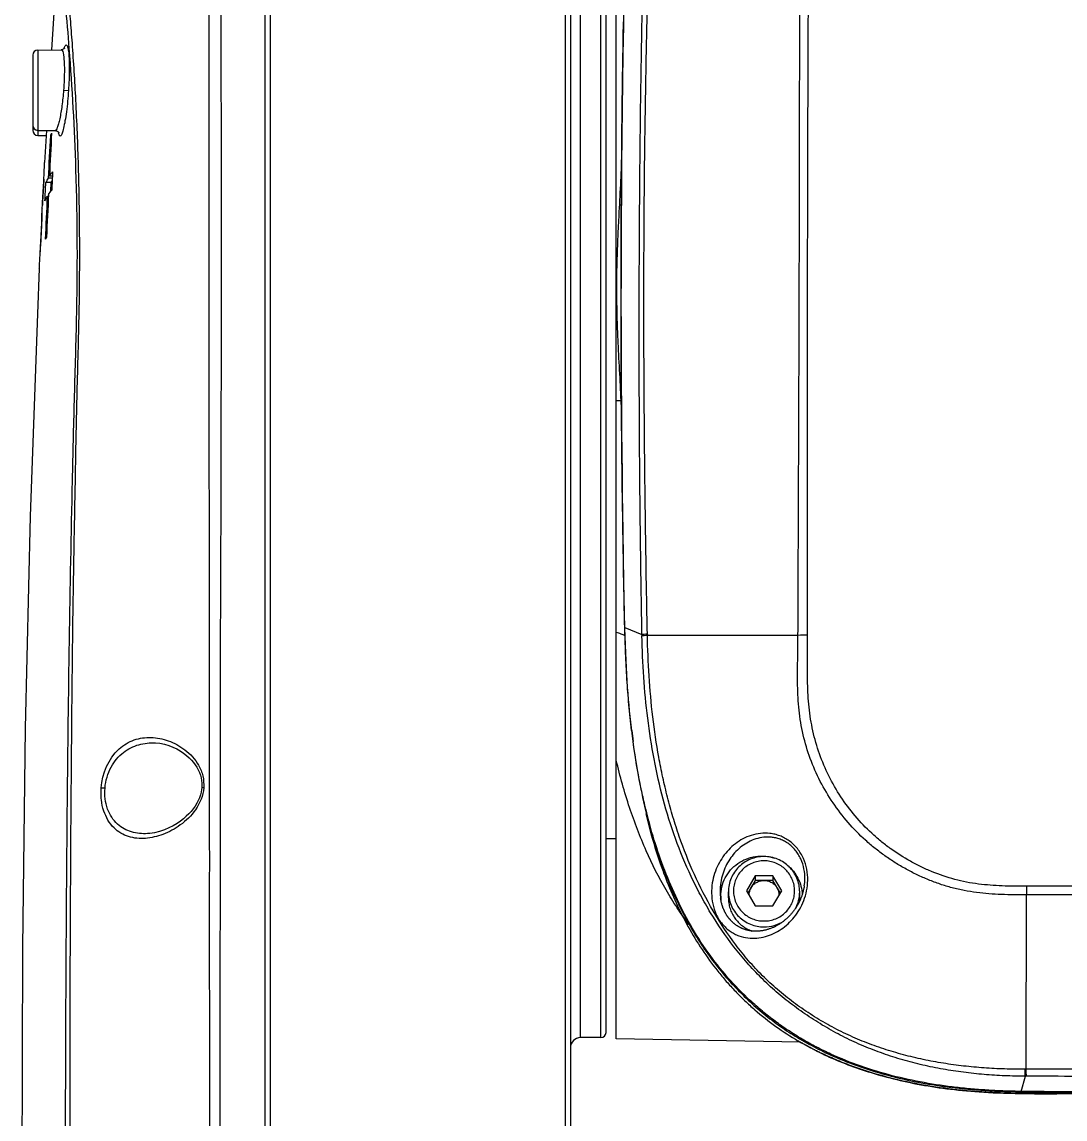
# Model space of a CAD drawing. Header units: millimetres. Extents: x 5828 to 6704, y 123 to 421.
# Drawn here: x 6334.94 to 6340.05, y 269.84 to 275.23 of the extents above; entities that cross this region are included whole.
import ezdxf

# ---------------------------------------------------------------- set-up
doc = ezdxf.new("R2010")
doc.units = ezdxf.units.MM
doc.layers.add('外形图', color=7, linetype='Continuous')

msp = doc.modelspace()

# ---------------------------------------------------------------- linework, layer by layer
at = {"layer": '外形图', "linetype": 'ByBlock'}
for p, q in [((6337.5996, 276.5913), (6337.5996, 269.7204)), ((6337.626, 276.5663), (6337.626, 269.6549)), ((6336.1272, 276.481), (6336.1272, 264.5631)), ((6336.1535, 276.4926), (6336.1535, 261.0654)), ((6337.676, 270.2443), (6337.676, 276.4943)), ((6337.776, 270.2443), (6337.776, 276.4943)), ((6337.801, 270.2693), (6337.801, 276.4693)), ((6337.851, 270.2382), (6337.851, 276.5004)), ((6335.1124, 275.5864), (6335.0804, 275.0924)), ((6337.8888, 275.3693), (6337.8858, 275.208)), ((6334.9885, 275.0663), (6334.9885, 274.6974)), ((6335.0131, 275.0913), (6335.1283, 275.0933)), ((6335.0131, 275.0913), (6335.0131, 274.6724)), ((6335.1393, 274.8943), (6335.1636, 274.8926)), ((6335.0131, 274.6974), (6335.0981, 274.6959)), ((6335.0551, 274.6966), (6335.0464, 274.5395)), ((6335.0131, 274.6724), (6335.0537, 274.6717)), ((6335.0803, 274.6727), (6335.0746, 274.6728)), ((6335.0464, 274.5395), (6335.0464, 274.5396)), ((6335.0846, 274.4725), (6335.0699, 274.4727)), ((6335.0418, 274.4541), (6335.0363, 274.3468)), ((6335.0426, 274.4581), (6335.042, 274.4581)), ((6335.0425, 274.4556), (6335.0426, 274.4581)), ((6335.0425, 274.4541), (6335.0425, 274.4556)), ((6335.0776, 274.441), (6335.0525, 274.4414)), ((6335.0841, 274.4624), (6335.0637, 274.4627)), ((6335.0776, 274.441), (6335.0754, 274.3966)), ((6335.065, 274.3728), (6335.0592, 274.3727)), ((6335.0324, 274.2675), (6335.0349, 274.3178)), ((6335.035, 274.3178), (6335.0357, 274.3306)), ((6335.0357, 274.3306), (6335.0367, 274.3467)), ((6335.0367, 274.3467), (6335.0368, 274.3498)), ((6335.0323, 274.2665), (6335.0257, 274.1311)), ((6335.0323, 274.2675), (6335.0322, 274.2637)), ((6335.0334, 274.2675), (6335.0323, 274.2675)), ((6335.0323, 274.2665), (6335.0323, 274.2675)), ((6335.0323, 274.2665), (6335.0324, 274.2675)), ((6335.0245, 274.1044), (6335.0243, 274.1019)), ((6335.0243, 274.1019), (6335.0243, 274.1021)), ((6335.0243, 274.1019), (6335.0253, 274.1018)), ((6335.0253, 274.102), (6335.0254, 274.1039)), ((6335.0253, 274.1018), (6335.0253, 274.102)), ((6335.0205, 274.0191), (6335.0205, 274.0194)), ((6337.875, 273.3706), (6337.851, 273.3704)), ((6337.8832, 272.7293), (6337.8871, 272.4801)), ((6337.8927, 272.2572), (6337.977, 272.2235)), ((6338.0036, 272.2203), (6338.7426, 272.2189)), ((6337.851, 271.2193), (6337.801, 271.2193)), ((6338.5327, 271.0384), (6338.4894, 270.9645)), ((6338.5327, 271.0384), (6338.5327, 271.0158)), ((6338.6193, 271.0384), (6338.5327, 271.0384)), ((6338.6193, 271.0384), (6338.6193, 271.0158)), ((6338.6626, 270.9645), (6338.6193, 271.0384)), ((6338.4894, 270.9645), (6338.5327, 270.8906)), ((6338.5327, 271.0158), (6338.496, 270.9532)), ((6338.6193, 271.0158), (6338.5327, 271.0158)), ((6338.656, 270.9532), (6338.6193, 271.0158)), ((6338.6193, 270.8906), (6338.6626, 270.9645)), ((6338.401, 270.9298), (6338.401, 270.9602)), ((6338.751, 270.9298), (6338.751, 270.9602)), ((6339.8618, 270.0888), (6339.8633, 270.9452)), ((6338.5327, 270.8906), (6338.6193, 270.8906)), ((6337.776, 270.2443), (6337.676, 270.2443)), ((6338.753, 270.2225), (6337.851, 270.2382)), ((6339.8382, 269.9802), (6339.8585, 270.0548)), ((6339.8618, 270.0888), (6339.8563, 270.0888)), ((6339.8639, 270.0547), (6339.8585, 270.0548))]:
    msp.add_line(p, q, dxfattribs=at)
for points in [[(6337.8858, 275.208), (6337.8836, 275.0729), (6337.8816, 274.9376), (6337.8799, 274.8022), (6337.8784, 274.6666), (6337.8771, 274.5309), (6337.876, 274.3951), (6337.8752, 274.2591), (6337.8746, 274.1231), (6337.8743, 273.9874), (6337.8742, 273.852), (6337.8743, 273.7171), (6337.8747, 273.584), (6337.8753, 273.4561), (6337.876, 273.3357), (6337.877, 273.2222), (6337.878, 273.1144), (6337.8792, 273.0115), (6337.8805, 272.9133), (6337.8832, 272.7293)], [(6335.1442, 275.1009), (6335.1442, 275.101), (6335.144, 275.1006), (6335.1432, 275.0997), (6335.1419, 275.0984), (6335.14, 275.0969), (6335.1374, 275.0954), (6335.1341, 275.0942), (6335.1303, 275.0934), (6335.1283, 275.0933)], [(6335.0982, 274.6959), (6335.1014, 274.6956), (6335.1053, 274.6946), (6335.1086, 274.6931), (6335.1113, 274.6913), (6335.1133, 274.6895), (6335.1148, 274.6878), (6335.1156, 274.6865), (6335.1161, 274.6858), (6335.1162, 274.6856)], [(6335.0205, 274.0194), (6335.0107, 273.7976), (6334.9753, 272.8044), (6334.9511, 271.7631), (6334.938, 270.6863), (6334.9352, 269.5867), (6334.9419, 268.4765), (6334.9577, 267.3695), (6334.9832, 266.2809), (6335.0188, 265.2267), (6335.0645, 264.2225), (6335.1197, 263.2818), (6335.1826, 262.4289)], [(6337.8871, 272.4801), (6337.8885, 272.403), (6337.8901, 272.3284), (6337.8919, 272.256)], [(6337.8919, 272.256), (6337.8931, 272.2132), (6337.8944, 272.1724), (6337.8959, 272.1336), (6337.8974, 272.0967), (6337.8991, 272.0613), (6337.9009, 272.0275), (6337.9029, 271.9949), (6337.905, 271.9636), (6337.9072, 271.9334), (6337.9095, 271.9041), (6337.912, 271.8757), (6337.9146, 271.8479), (6337.9174, 271.8203), (6337.9204, 271.7929), (6337.9235, 271.7657), (6337.9268, 271.7386), (6337.9303, 271.7116), (6337.9339, 271.685), (6337.9376, 271.6587), (6337.9415, 271.6328), (6337.9454, 271.6076), (6337.9495, 271.5828), (6337.9537, 271.5586), (6337.9579, 271.5348), (6337.9622, 271.5114), (6337.9667, 271.4885), (6337.9712, 271.466), (6337.9758, 271.444), (6337.9804, 271.4223), (6337.9852, 271.401), (6337.9901, 271.3801), (6337.995, 271.3595)], [(6335.5907, 271.691), (6335.6112, 271.689), (6335.6343, 271.6845), (6335.6559, 271.6783), (6335.6759, 271.6707), (6335.6945, 271.6619), (6335.7118, 271.6521), (6335.7281, 271.6413), (6335.7429, 271.6298), (6335.7558, 271.6182), (6335.7669, 271.6068), (6335.7766, 271.5954), (6335.7853, 271.5838), (6335.7931, 271.5716), (6335.8, 271.559), (6335.8058, 271.5459), (6335.8105, 271.5327), (6335.814, 271.5196), (6335.8163, 271.5067), (6335.8176, 271.4939), (6335.8179, 271.4812), (6335.8174, 271.4713)], [(6335.8174, 271.4713), (6335.8163, 271.4617), (6335.814, 271.4488), (6335.8106, 271.4355), (6335.8059, 271.4219), (6335.8, 271.4082), (6335.7929, 271.3945), (6335.7846, 271.381), (6335.7753, 271.3678), (6335.7651, 271.355), (6335.7538, 271.3426), (6335.7415, 271.3306), (6335.7281, 271.3188), (6335.7131, 271.3071), (6335.696, 271.2953), (6335.6771, 271.284), (6335.6566, 271.2734), (6335.6342, 271.2639), (6335.6104, 271.2559), (6335.5863, 271.25), (6335.5624, 271.2465), (6335.5515, 271.2456)], [(6337.995, 271.3595), (6338, 271.3392), (6338.0051, 271.3192), (6338.0103, 271.2995), (6338.0155, 271.2801), (6338.0209, 271.2609), (6338.0263, 271.2421)], [(6338.0263, 271.2421), (6338.0318, 271.2234), (6338.0374, 271.205), (6338.0431, 271.1868), (6338.0489, 271.1689), (6338.0547, 271.1512), (6338.0606, 271.1338), (6338.0665, 271.1166), (6338.0726, 271.0997), (6338.0786, 271.083), (6338.0848, 271.0666), (6338.091, 271.0504), (6338.0972, 271.0344)], [(6338.0972, 271.0344), (6338.1035, 271.0187), (6338.1099, 271.0032), (6338.1163, 270.9879), (6338.1228, 270.9728), (6338.1293, 270.9579), (6338.1358, 270.9433), (6338.1425, 270.9289), (6338.1491, 270.9146), (6338.1558, 270.9006), (6338.1626, 270.8868), (6338.1694, 270.8731), (6338.1762, 270.8596), (6338.1831, 270.8463), (6338.1901, 270.8332), (6338.1971, 270.8203), (6338.2042, 270.8075), (6338.2113, 270.7948), (6338.2184, 270.7824), (6338.2256, 270.7701), (6338.2328, 270.7579), (6338.2401, 270.7459), (6338.2475, 270.7341), (6338.2548, 270.7224), (6338.2623, 270.7109), (6338.2697, 270.6995), (6338.2772, 270.6883), (6338.2847, 270.6772), (6338.2923, 270.6663), (6338.3, 270.6554), (6338.3077, 270.6447), (6338.3154, 270.6341), (6338.3233, 270.6235), (6338.3313, 270.613), (6338.3393, 270.6026), (6338.3474, 270.5923), (6338.3557, 270.582), (6338.3639, 270.5718), (6338.3723, 270.5617), (6338.3808, 270.5517), (6338.3893, 270.5418), (6338.3979, 270.5319), (6338.4067, 270.5221), (6338.4154, 270.5124), (6338.4243, 270.5027), (6338.4333, 270.4932), (6338.4423, 270.4837), (6338.4514, 270.4743), (6338.4605, 270.4651), (6338.4698, 270.4559), (6338.4791, 270.4468), (6338.4884, 270.4378), (6338.4978, 270.4289), (6338.5073, 270.42), (6338.5168, 270.4113), (6338.5264, 270.4027), (6338.5361, 270.3942), (6338.5458, 270.3857), (6338.5556, 270.3774), (6338.5655, 270.3691), (6338.5754, 270.361), (6338.5853, 270.353), (6338.5953, 270.345), (6338.6053, 270.3372), (6338.6154, 270.3295), (6338.6255, 270.3219), (6338.6356, 270.3144), (6338.6458, 270.307), (6338.656, 270.2998), (6338.6663, 270.2926), (6338.6766, 270.2855), (6338.687, 270.2785), (6338.6974, 270.2716), (6338.708, 270.2648), (6338.7186, 270.258), (6338.7293, 270.2513), (6338.74, 270.2448), (6338.7508, 270.2383), (6338.7618, 270.2318), (6338.7728, 270.2254), (6338.784, 270.2191), (6338.7954, 270.2128), (6338.8068, 270.2066), (6338.8184, 270.2005), (6338.8301, 270.1944), (6338.842, 270.1883), (6338.854, 270.1823), (6338.8661, 270.1764), (6338.8783, 270.1705), (6338.8907, 270.1647), (6338.9033, 270.159), (6338.9159, 270.1533), (6338.9287, 270.1477), (6338.9416, 270.1422), (6338.9547, 270.1367), (6338.9679, 270.1313), (6338.9812, 270.126), (6338.9947, 270.1208), (6339.0083, 270.1156), (6339.0221, 270.1105), (6339.036, 270.1055), (6339.0501, 270.1005), (6339.0643, 270.0957), (6339.0786, 270.0909), (6339.0932, 270.0862), (6339.1078, 270.0815), (6339.1226, 270.077), (6339.1376, 270.0725), (6339.1527, 270.0682), (6339.168, 270.0639), (6339.1835, 270.0597), (6339.1991, 270.0556), (6339.2148, 270.0516), (6339.2307, 270.0476), (6339.2468, 270.0438), (6339.2631, 270.0401), (6339.2796, 270.0364), (6339.2962, 270.0329), (6339.3131, 270.0294), (6339.3301, 270.0261), (6339.3474, 270.0228), (6339.3649, 270.0196), (6339.3826, 270.0165), (6339.4006, 270.0136), (6339.4188, 270.0107), (6339.4373, 270.0079), (6339.4561, 270.0053), (6339.4751, 270.0027), (6339.4945, 270.0003), (6339.5141, 269.9979), (6339.5341, 269.9957), (6339.5545, 269.9936), (6339.5752, 269.9916), (6339.5962, 269.9897), (6339.6175, 269.9879), (6339.6392, 269.9863), (6339.6613, 269.9848), (6339.6839, 269.9834), (6339.707, 269.9822), (6339.7308, 269.9811), (6339.7555, 269.9801), (6339.7815, 269.9793), (6339.809, 269.9786), (6339.8382, 269.978)], [(6338.7735, 270.9891), (6338.7734, 270.9884), (6338.7729, 270.9852), (6338.7723, 270.982), (6338.7717, 270.9788), (6338.771, 270.9755), (6338.7703, 270.9723), (6338.7696, 270.969), (6338.7688, 270.9657), (6338.768, 270.9624), (6338.7671, 270.9591), (6338.7662, 270.9559), (6338.7652, 270.9526), (6338.7642, 270.9492), (6338.7631, 270.9459), (6338.762, 270.9426), (6338.7608, 270.9393), (6338.7596, 270.936), (6338.7584, 270.9327), (6338.7571, 270.9294), (6338.7557, 270.926), (6338.7543, 270.9227), (6338.7528, 270.9194), (6338.7513, 270.9161), (6338.7497, 270.9128), (6338.7481, 270.9095), (6338.7465, 270.9062), (6338.7447, 270.9029), (6338.743, 270.8997), (6338.7412, 270.8964), (6338.7393, 270.8932), (6338.7374, 270.8899), (6338.7354, 270.8867), (6338.7334, 270.8835), (6338.7313, 270.8804), (6338.7292, 270.8772), (6338.727, 270.8741), (6338.7248, 270.8709), (6338.7225, 270.8678), (6338.7202, 270.8648), (6338.7179, 270.8617), (6338.7155, 270.8587), (6338.713, 270.8557), (6338.7105, 270.8527), (6338.7079, 270.8498), (6338.7054, 270.8469), (6338.7027, 270.8441), (6338.7, 270.8412), (6338.6973, 270.8384), (6338.6945, 270.8357), (6338.6917, 270.833), (6338.6889, 270.8303), (6338.686, 270.8277), (6338.6831, 270.8251), (6338.6801, 270.8225), (6338.6771, 270.8201), (6338.6741, 270.8176), (6338.671, 270.8152), (6338.6679, 270.8129), (6338.6648, 270.8106), (6338.6617, 270.8083), (6338.6585, 270.8061), (6338.6553, 270.804), (6338.6521, 270.8019), (6338.6488, 270.7998), (6338.6455, 270.7979), (6338.6422, 270.796), (6338.6389, 270.7941), (6338.6356, 270.7923), (6338.6322, 270.7905), (6338.6288, 270.7889), (6338.6255, 270.7872), (6338.6221, 270.7857), (6338.6187, 270.7842), (6338.6153, 270.7827), (6338.6119, 270.7814), (6338.6085, 270.7801), (6338.6051, 270.7788), (6338.6017, 270.7776), (6338.5983, 270.7765), (6338.5949, 270.7754), (6338.5914, 270.7744), (6338.588, 270.7735), (6338.5846, 270.7726), (6338.5813, 270.7718), (6338.5779, 270.771), (6338.5746, 270.7703), (6338.5712, 270.7697), (6338.5679, 270.7691), (6338.5646, 270.7686), (6338.5613, 270.7682), (6338.5581, 270.7678), (6338.5548, 270.7675), (6338.5516, 270.7672), (6338.5484, 270.767), (6338.5452, 270.7668), (6338.5421, 270.7667), (6338.539, 270.7666), (6338.5358, 270.7666), (6338.5328, 270.7666), (6338.5297, 270.7667), (6338.5267, 270.7669), (6338.5238, 270.767), (6338.5209, 270.7673), (6338.518, 270.7676), (6338.5151, 270.7679), (6338.5123, 270.7682), (6338.5095, 270.7686), (6338.5068, 270.7691), (6338.504, 270.7696), (6338.5014, 270.7701), (6338.4987, 270.7707), (6338.4961, 270.7713), (6338.4935, 270.7719), (6338.4909, 270.7726), (6338.4884, 270.7733), (6338.4859, 270.774), (6338.4835, 270.7748), (6338.4811, 270.7756), (6338.4787, 270.7764), (6338.4763, 270.7772), (6338.474, 270.7781), (6338.4718, 270.779), (6338.4696, 270.7799), (6338.4674, 270.7808), (6338.4652, 270.7818), (6338.4631, 270.7828), (6338.461, 270.7838), (6338.4589, 270.7848), (6338.4569, 270.7859), (6338.4549, 270.787), (6338.453, 270.788), (6338.451, 270.7892), (6338.4491, 270.7903), (6338.4472, 270.7914), (6338.4453, 270.7926), (6338.4435, 270.7938), (6338.4417, 270.795), (6338.4399, 270.7962), (6338.4381, 270.7975), (6338.4364, 270.7987), (6338.4347, 270.8), (6338.433, 270.8013), (6338.4314, 270.8025), (6338.4298, 270.8038), (6338.4282, 270.8052), (6338.4266, 270.8065), (6338.425, 270.8078), (6338.4235, 270.8092), (6338.422, 270.8105), (6338.4206, 270.8119), (6338.4191, 270.8133), (6338.4177, 270.8147), (6338.4163, 270.8161), (6338.4149, 270.8176), (6338.4135, 270.819), (6338.4121, 270.8205), (6338.4107, 270.822), (6338.4094, 270.8235), (6338.4081, 270.825), (6338.4068, 270.8266), (6338.4055, 270.8281), (6338.4042, 270.8297), (6338.403, 270.8313), (6338.4017, 270.8328), (6338.4005, 270.8344), (6338.3993, 270.836), (6338.3982, 270.8377), (6338.397, 270.8393), (6338.3959, 270.8409), (6338.3948, 270.8426), (6338.3937, 270.8442), (6338.3926, 270.8459), (6338.3915, 270.8477), (6338.3905, 270.8494), (6338.3894, 270.8512), (6338.3884, 270.853), (6338.3874, 270.8548), (6338.3864, 270.8566), (6338.3854, 270.8584), (6338.3844, 270.8603), (6338.3834, 270.8622), (6338.3825, 270.8641), (6338.3815, 270.866), (6338.3806, 270.868), (6338.3797, 270.8699), (6338.3788, 270.8719), (6338.378, 270.8739), (6338.3771, 270.8759), (6338.3763, 270.8779), (6338.3755, 270.8799), (6338.3747, 270.882), (6338.3739, 270.8841), (6338.3732, 270.8863), (6338.3724, 270.8884), (6338.3717, 270.8906), (6338.371, 270.8928), (6338.3703, 270.8951), (6338.3696, 270.8973), (6338.3689, 270.8996)], [(6338.3689, 270.8996), (6338.3683, 270.902), (6338.3677, 270.9043), (6338.3671, 270.9067), (6338.3665, 270.9091), (6338.366, 270.9115), (6338.3654, 270.914), (6338.3649, 270.9165), (6338.3644, 270.919), (6338.364, 270.9215), (6338.3635, 270.9241), (6338.3631, 270.9269)], [(6338.7443, 270.2275), (6338.7553, 270.2212), (6338.7663, 270.2148), (6338.7775, 270.2086), (6338.7888, 270.2024), (6338.8002, 270.1962), (6338.8117, 270.1902), (6338.8234, 270.1841), (6338.8353, 270.1782), (6338.8472, 270.1722), (6338.8593, 270.1664), (6338.8715, 270.1606), (6338.8839, 270.1549), (6338.8964, 270.1492), (6338.909, 270.1436), (6338.9218, 270.138), (6338.9348, 270.1326), (6338.9478, 270.1272), (6338.961, 270.1218), (6338.9744, 270.1166), (6338.9879, 270.1114), (6339.0015, 270.1062), (6339.0153, 270.1012), (6339.0293, 270.0962), (6339.0434, 270.0913), (6339.0577, 270.0865), (6339.0721, 270.0817), (6339.0868, 270.077), (6339.1016, 270.0724), (6339.1166, 270.0678), (6339.1317, 270.0634), (6339.1471, 270.059), (6339.1626, 270.0547), (6339.1784, 270.0505), (6339.1943, 270.0463), (6339.2105, 270.0422), (6339.2268, 270.0383), (6339.2432, 270.0344), (6339.2599, 270.0306), (6339.2767, 270.0269), (6339.2936, 270.0234), (6339.3108, 270.0199), (6339.328, 270.0165), (6339.3454, 270.0133), (6339.363, 270.0101), (6339.3807, 270.0071), (6339.3986, 270.0042), (6339.4167, 270.0014), (6339.435, 269.9987), (6339.4534, 269.9961), (6339.4722, 269.9936), (6339.4911, 269.9912), (6339.5104, 269.989), (6339.5299, 269.9869), (6339.5497, 269.9848), (6339.5698, 269.9829), (6339.5902, 269.9812), (6339.611, 269.9795), (6339.6323, 269.9779), (6339.6543, 269.9765), (6339.6771, 269.9752), (6339.7007, 269.974), (6339.7255, 269.9729), (6339.7516, 269.9719), (6339.7792, 269.9711), (6339.8081, 269.9704), (6339.8383, 269.9698), (6339.8697, 269.9694), (6339.9027, 269.9692), (6339.9374, 269.969), (6340.0131, 269.969)], [(6339.8382, 269.978), (6339.881, 269.9775), (6339.9251, 269.9771), (6340.2298, 269.9764)]]:
    msp.add_lwpolyline(points, dxfattribs=at)
for centre, radius, start, end in [((6335.0135, 275.0663), 0.025, 91, 180), ((6335.2615, 275.0615), 0.125, 161.3519, 162.6277), ((6335.0135, 274.7224), 0.025, 180, 269), ((6335.0135, 274.6974), 0.025, 180, 269), ((6395.7895, 271.4359), 60.7955, 176.938482, 177.136748), ((6335.2795, 274.5516), 0.2381, 146.57, 149.4092), ((6335.2382, 274.7085), 0.1254, 189.4283, 190.6972), ((6395.8159, 271.4156), 60.8286, 176.930517, 177.128671), ((6318.448, 275.296), 16.6158, 356.73572, 357.09595), ((6335.2607, 274.3588), 0.2007, 151.9339, 155.816), ((6399.2047, 271.2478), 64.2216, 177.210984, 177.39863), ((6399.1748, 271.2691), 64.1848, 177.219543, 177.407295), ((6335.2556, 274.039), 0.2405, 146.2628, 149.0827), ((6331.4079, 273.0919), 6.4731, 2.25734, 2.46466), ((6341.0423, 272.2765), 3.0657, 180.9923, 181.1142), ((6340.8349, 272.2833), 2.832, 181.1475, 181.2756), ((6338.8057, 269.8588), 2.3609, 90.3832, 91.5331), ((6341.801, 272.2302), 3.9037, 187.0309, 187.8462), ((6335.6092, 274.933), 3.4739, 265.2942, 265.6006), ((6340.7215, 271.9947), 2.8023, 193.4585, 195.6478), ((6338.5212, 271.0276), 0.2552, 351.3178, 359.026), ((6338.574, 270.9419), 0.073, 149.5856, 177.8523), ((6338.578, 270.9419), 0.073, 2.1477, 30.4144), ((6343.4625, 270.9869), 3.5995, 179.9975, 180.6645), ((6338.6096, 270.9642), 0.2493, 180.8619, 188.5932), ((6338.5577, 270.9386), 0.1941, 179.8906, 186.1738), ((6338.5807, 270.9602), 0.1703, 331.4389, 359.9806), ((6338.5812, 270.9298), 0.1698, 354.6384, 359.9984), ((6338.5761, 270.9647), 0.1769, 269.9693, 303.1308), ((6337.776, 270.2693), 0.025, 270, 0), ((6337.676, 270.1943), 0.05, 90, 180)]:
    msp.add_arc(centre, radius, start, end, dxfattribs=at)
for points, knots in [([(6335.9067, 276.4704), (6335.9073, 276.4705), (6335.9059, 276.4665), (6335.9073, 276.4626), (6335.9065, 276.4528), (6335.9069, 276.4405), (6335.9068, 276.4242), (6335.9069, 276.3957), (6335.907, 276.3511), (6335.9073, 276.2875), (6335.9078, 276.2102), (6335.9084, 276.1199), (6335.909, 276.0167), (6335.9096, 275.9013), (6335.9102, 275.7244), (6335.9104, 275.4769), (6335.911, 275.1516), (6335.9119, 274.7932), (6335.9127, 274.4083), (6335.9116, 274.0043), (6335.9125, 273.589), (6335.911, 273.1688), (6335.9106, 272.7476), (6335.9074, 272.1855), (6335.9088, 271.4822), (6335.9063, 270.6379), (6335.9062, 269.793), (6335.9053, 268.9479), (6335.9045, 267.8208), (6335.904, 266.6937), (6335.9055, 265.5666), (6335.9055, 265.0031), (6335.9067, 264.7213)], [0, 0, 0, 0, 0.000154, 0.000614, 0.001381, 0.002453, 0.003829, 0.005507, 0.00976, 0.01519, 0.021773, 0.029477, 0.038267, 0.048105, 0.058946, 0.08344, 0.111303, 0.142007, 0.174962, 0.209576, 0.245174, 0.281005, 0.316851, 0.352732, 0.424542, 0.496415, 0.568325, 0.640258, 0.712206, 0.856114, 0.928062, 1, 1, 1, 1]), ([(6335.8546, 276.453), (6335.8541, 276.4526), (6335.8552, 276.4495), (6335.854, 276.4446), (6335.8546, 276.4351), (6335.8542, 276.4224), (6335.8541, 276.4059), (6335.8538, 276.3769), (6335.8536, 276.3317), (6335.8534, 276.267), (6335.8533, 276.1886), (6335.8534, 276.097), (6335.8534, 275.9496), (6335.8531, 275.7358), (6335.8524, 275.4468), (6335.8517, 275.1186), (6335.852, 274.7576), (6335.8528, 274.3706), (6335.851, 273.9653), (6335.8537, 273.6198), (6335.8517, 273.3407), (6335.8523, 273.0611), (6335.854, 272.7115), (6335.8522, 272.1518), (6335.8551, 271.4515), (6335.8541, 270.6108), (6335.8559, 269.4891), (6335.8554, 268.3671), (6335.8564, 267.245), (6335.8555, 266.4035), (6335.8561, 265.562), (6335.8543, 265.001), (6335.8544, 264.7206)], [0, 0, 0, 0, 0.000158, 0.000628, 0.00141, 0.002503, 0.003904, 0.005613, 0.00994, 0.015463, 0.022151, 0.029974, 0.038893, 0.05985, 0.084639, 0.112795, 0.143769, 0.176946, 0.211762, 0.247406, 0.265272, 0.283147, 0.318885, 0.354664, 0.426272, 0.49794, 0.569642, 0.713096, 0.78483, 0.856561, 0.928284, 1, 1, 1, 1]), ([(6338.7426, 272.2189), (6338.7428, 272.297), (6338.7434, 272.4533), (6338.7448, 272.7657), (6338.7464, 273.1562), (6338.748, 273.6247), (6338.7498, 274.249), (6338.7511, 274.8732), (6338.7508, 275.497), (6338.7501, 275.8089), (6338.7497, 275.9647)], [0, 0, 0, 0, 0.062571, 0.125135, 0.250238, 0.375306, 0.500337, 0.750271, 0.875165, 1, 1, 1, 1]), ([(6338.79, 272.2197), (6338.7898, 272.2978), (6338.7895, 272.454), (6338.7894, 272.7664), (6338.7894, 273.1569), (6338.7894, 273.6253), (6338.7899, 274.0936), (6338.7909, 274.5618), (6338.7924, 275.0298), (6338.7943, 275.4977), (6338.7961, 275.8096), (6338.7973, 275.9655)], [0, 0, 0, 0, 0.062562, 0.125117, 0.250205, 0.375261, 0.500283, 0.62527, 0.750219, 0.87513, 1, 1, 1, 1]), ([(6335.2404, 264.2642), (6335.2252, 264.7942), (6335.2006, 265.8543), (6335.1826, 267.4443), (6335.1737, 268.7687), (6335.1715, 269.8272), (6335.1717, 270.62), (6335.1765, 271.4118), (6335.1821, 272.071), (6335.1899, 272.5978), (6335.1978, 272.9923), (6335.2047, 273.3864), (6335.217, 273.7764), (6335.2199, 274.155), (6335.2142, 274.5104), (6335.2016, 274.8312), (6335.1867, 275.0723), (6335.1737, 275.2406), (6335.1647, 275.3461), (6335.1562, 275.4367), (6335.1486, 275.5116), (6335.1423, 275.5697), (6335.1374, 275.6084), (6335.1347, 275.6295), (6335.1325, 275.6408), (6335.1323, 275.6443), (6335.1307, 275.6486), (6335.1304, 275.6482)], [0, 0, 0, 0, 0.139669, 0.279326, 0.418851, 0.488538, 0.558155, 0.627694, 0.697124, 0.731807, 0.766465, 0.801075, 0.835639, 0.869251, 0.900785, 0.929269, 0.953824, 0.964397, 0.973724, 0.981736, 0.988359, 0.993528, 0.997205, 0.998476, 0.999365, 0.99987, 1, 1, 1, 1]), ([(6335.1124, 275.5864), (6335.1129, 275.5937), (6335.1254, 275.5136), (6335.1292, 275.4726), (6335.1505, 275.2881), (6335.1765, 274.9825), (6335.2066, 274.453), (6335.2072, 273.881), (6335.1902, 273.3717), (6335.1786, 272.8468), (6335.1654, 272.1895), (6335.1562, 271.3998), (6335.1478, 270.3451), (6335.1462, 269.0247), (6335.1551, 267.4388), (6335.1777, 265.8518), (6335.2074, 264.7937), (6335.2267, 264.2647)], [0, 0, 0, 0, 0.001922, 0.009999, 0.023948, 0.043309, 0.09584, 0.161157, 0.195875, 0.230633, 0.300263, 0.369974, 0.43979, 0.579631, 0.719667, 0.859819, 1, 1, 1, 1]), ([(6337.977, 272.2235), (6337.9746, 272.3558), (6337.9705, 272.6206), (6337.9648, 273.1501), (6337.9623, 273.8118), (6337.9671, 274.6055), (6337.975, 275.1344), (6337.9803, 275.3987)], [0, 0, 0, 0, 0.125093, 0.250174, 0.500263, 0.750232, 1, 1, 1, 1]), ([(6338.0035, 272.2266), (6338.0008, 272.3591), (6337.9964, 272.624), (6337.9911, 273.0213), (6337.9876, 273.4186), (6337.9862, 273.8158), (6337.9872, 274.2129), (6337.9908, 274.61), (6337.9971, 275.007), (6338.0032, 275.2716), (6338.0068, 275.4038)], [0, 0, 0, 0, 0.125088, 0.250148, 0.375175, 0.500174, 0.625158, 0.750127, 0.875075, 1, 1, 1, 1]), ([(6337.8927, 272.2572), (6337.8894, 272.381), (6337.8854, 272.6286), (6337.8795, 273.0001), (6337.8759, 273.3717), (6337.8744, 273.7432), (6337.8747, 274.1148), (6337.8767, 274.4864), (6337.8805, 274.858), (6337.8843, 275.1057), (6337.8864, 275.2295)], [0, 0, 0, 0, 0.124981, 0.24997, 0.374966, 0.499966, 0.62497, 0.749978, 0.874988, 1, 1, 1, 1]), ([(6335.1431, 275.1015), (6335.144, 275.1043), (6335.1458, 275.1089), (6335.1486, 275.1142), (6335.1524, 275.1172), (6335.1564, 275.1147), (6335.1586, 275.1094), (6335.161, 275.1015), (6335.1629, 275.0904), (6335.1655, 275.0702), (6335.1673, 275.0388), (6335.1682, 274.9771), (6335.1657, 274.9274), (6335.1636, 274.8926)], [0, 0, 0, 0, 0.035882, 0.06011, 0.074548, 0.087782, 0.109908, 0.143608, 0.189229, 0.246403, 0.39257, 0.574064, 1, 1, 1, 1]), ([(6335.1283, 275.0933), (6335.1303, 275.0933), (6335.1347, 275.0876), (6335.1393, 275.0687), (6335.1435, 275.0279), (6335.1436, 274.9668), (6335.1413, 274.9197), (6335.1393, 274.8943)], [0, 0, 0, 0, 0.029158, 0.087888, 0.30223, 0.622228, 1, 1, 1, 1]), ([(6335.1393, 274.8943), (6335.1373, 274.8688), (6335.1325, 274.8218), (6335.1236, 274.7667), (6335.1155, 274.7312), (6335.1097, 274.7127), (6335.1051, 274.7016), (6335.1003, 274.6959), (6335.0982, 274.6959)], [0, 0, 0, 0, 0.373576, 0.691298, 0.814535, 0.908124, 0.96926, 1, 1, 1, 1]), ([(6335.1636, 274.8926), (6335.1612, 274.8576), (6335.1564, 274.8077), (6335.1472, 274.7462), (6335.1411, 274.7149), (6335.1359, 274.6949), (6335.1325, 274.6839), (6335.1291, 274.6761), (6335.1263, 274.671), (6335.1221, 274.6686), (6335.1186, 274.672), (6335.1167, 274.6775), (6335.1155, 274.6823), (6335.115, 274.6852)], [0, 0, 0, 0, 0.424623, 0.605976, 0.752636, 0.810395, 0.856725, 0.891179, 0.913922, 0.927229, 0.940994, 0.964556, 1, 1, 1, 1]), ([(6337.875, 273.3703), (6337.8728, 273.4208), (6337.8675, 273.5217), (6337.8607, 273.6479), (6337.8567, 273.7489), (6337.8547, 273.8247), (6337.8536, 273.9005), (6337.8539, 273.9763), (6337.8553, 274.0521), (6337.8578, 274.1279), (6337.8611, 274.2036), (6337.8662, 274.3046), (6337.8732, 274.4307), (6337.8773, 274.5317), (6337.8783, 274.5823)], [0, 0, 0, 0, 0.124993, 0.249994, 0.312499, 0.375003, 0.437501, 0.499997, 0.562497, 0.625, 0.687502, 0.749999, 0.874999, 1, 1, 1, 1]), ([(6335.0426, 274.4581), (6335.0432, 274.4694), (6335.0446, 274.4965), (6335.0455, 274.5237), (6335.0464, 274.5395)], [0, 0, 0, 0, 0.415745, 1, 1, 1, 1]), ([(6335.042, 274.4581), (6335.0417, 274.458), (6335.0424, 274.456), (6335.0419, 274.4551), (6335.0418, 274.4541)], [0, 0, 0, 0, 0.248472, 1, 1, 1, 1]), ([(6335.0334, 274.2675), (6335.0337, 274.2747), (6335.0343, 274.2872), (6335.0345, 274.3015), (6335.0351, 274.3102), (6335.0346, 274.3141), (6335.0359, 274.3172), (6335.035, 274.3178)], [0, 0, 0, 0, 0.426898, 0.745968, 0.857417, 0.936147, 1, 1, 1, 1]), ([(6335.0363, 274.3468), (6335.0362, 274.3449), (6335.0359, 274.3396), (6335.0357, 274.3342), (6335.0355, 274.3308)], [0, 0, 0, 0, 0.356091, 1, 1, 1, 1]), ([(6335.0322, 274.2637), (6335.0317, 274.253), (6335.0293, 274.1999), (6335.0268, 274.1468), (6335.0245, 274.1044)], [0, 0, 0, 0, 0.2017, 1, 1, 1, 1]), ([(6335.0254, 274.1039), (6335.0261, 274.1171), (6335.0291, 274.1716), (6335.0317, 274.2262), (6335.0334, 274.2675)], [0, 0, 0, 0, 0.24254, 1, 1, 1, 1]), ([(6335.0205, 274.0194), (6335.0206, 274.0218), (6335.0223, 274.0492), (6335.0239, 274.0767), (6335.0253, 274.1018)], [0, 0, 0, 0, 0.085966, 1, 1, 1, 1]), ([(6337.8919, 272.256), (6337.8919, 272.2561), (6337.892, 272.2567), (6337.8924, 272.257), (6337.8927, 272.2572)], [0, 0, 0, 0, 0.250729, 1, 1, 1, 1]), ([(6337.9266, 271.7524), (6337.9214, 271.7942), (6337.9147, 271.8571), (6337.9076, 271.9412), (6337.9018, 272.0254), (6337.8966, 272.1307), (6337.8939, 272.215), (6337.8927, 272.2572)], [0, 0, 0, 0, 0.249992, 0.37499, 0.499987, 0.749978, 1, 1, 1, 1]), ([(6337.893, 272.2164), (6337.8903, 272.2182), (6337.8843, 272.2215), (6337.8705, 272.2274), (6337.8591, 272.2306), (6337.851, 272.2324)], [0, 0, 0, 0, 0.212753, 0.451067, 1, 1, 1, 1]), ([(6337.977, 272.2235), (6337.9786, 272.2238), (6337.9821, 272.2244), (6337.9909, 272.2255), (6337.9982, 272.2262), (6338.0035, 272.2266)], [0, 0, 0, 0, 0.175041, 0.401493, 1, 1, 1, 1]), ([(6337.9772, 272.2169), (6337.9787, 272.2173), (6337.9822, 272.2179), (6337.991, 272.2191), (6337.9983, 272.2198), (6338.0036, 272.2203)], [0, 0, 0, 0, 0.175203, 0.401697, 1, 1, 1, 1]), ([(6339.8585, 270.0548), (6339.8247, 270.0549), (6339.7569, 270.0563), (6339.6555, 270.0626), (6339.5545, 270.0734), (6339.454, 270.0888), (6339.3545, 270.1091), (6339.2561, 270.1346), (6339.1594, 270.1655), (6339.0647, 270.2021), (6338.9724, 270.2443), (6338.8831, 270.2925), (6338.7971, 270.3462), (6338.7144, 270.4048), (6338.6356, 270.4683), (6338.5614, 270.5372), (6338.4921, 270.611), (6338.4062, 270.7152), (6338.3301, 270.8269), (6338.2633, 270.9441), (6338.2027, 271.0645), (6338.1383, 271.2205), (6338.0785, 271.414), (6338.0342, 271.6118), (6338.0033, 271.8122), (6337.9842, 272.0142), (6337.9785, 272.1493), (6337.9772, 272.2169)], [0, 0, 0, 0, 0.031335, 0.06267, 0.094004, 0.125333, 0.156657, 0.187972, 0.219278, 0.250575, 0.281861, 0.313136, 0.344393, 0.375618, 0.406822, 0.438026, 0.469234, 0.500444, 0.562825, 0.594011, 0.625189, 0.687529, 0.74992, 0.812378, 0.874882, 0.937418, 1, 1, 1, 1]), ([(6339.8563, 270.0888), (6339.8228, 270.0888), (6339.7557, 270.0898), (6339.6553, 270.095), (6339.5553, 270.1043), (6339.4558, 270.1179), (6339.3571, 270.1363), (6339.2595, 270.1596), (6339.1633, 270.1882), (6339.069, 270.2222), (6338.977, 270.2619), (6338.8878, 270.3077), (6338.802, 270.3595), (6338.7196, 270.4166), (6338.6544, 270.4687), (6338.6046, 270.5133), (6338.5565, 270.5596), (6338.4995, 270.6209), (6338.4154, 270.7249), (6338.3232, 270.865), (6338.2314, 271.0438), (6338.1697, 271.1996), (6338.1286, 271.3271), (6338.1019, 271.4239), (6338.0789, 271.5218), (6338.0528, 271.6532), (6338.0283, 271.819), (6338.0105, 272.0193), (6338.0051, 272.1533), (6338.0036, 272.2203)], [0, 0, 0, 0, 0.031311, 0.062607, 0.093889, 0.125154, 0.156401, 0.187631, 0.218844, 0.250044, 0.281235, 0.312424, 0.34361, 0.374785, 0.405958, 0.421553, 0.437156, 0.468374, 0.499613, 0.5621, 0.624599, 0.687104, 0.718372, 0.749649, 0.780935, 0.812225, 0.874808, 0.9374, 1, 1, 1, 1]), ([(6339.8633, 270.9452), (6339.8429, 270.9451), (6339.8021, 270.9452), (6339.7408, 270.9467), (6339.6797, 270.9499), (6339.6187, 270.956), (6339.5583, 270.9656), (6339.4986, 270.9792), (6339.44, 270.9969), (6339.3827, 271.0185), (6339.3269, 271.0434), (6339.2725, 271.0713), (6339.2198, 271.1023), (6339.1689, 271.1362), (6339.1201, 271.1729), (6339.0581, 271.2258), (6338.987, 271.2989), (6338.9125, 271.396), (6338.8499, 271.5011), (6338.8006, 271.6132), (6338.7716, 271.7111), (6338.7557, 271.7911), (6338.7475, 271.8518), (6338.7426, 271.9128), (6338.7405, 271.974), (6338.7404, 272.0352), (6338.7412, 272.0965), (6338.7422, 272.1577), (6338.7425, 272.1985), (6338.7426, 272.2189)], [0, 0, 0, 0, 0.031308, 0.062611, 0.093909, 0.125198, 0.156478, 0.187747, 0.219007, 0.25026, 0.281504, 0.312742, 0.343974, 0.375198, 0.406416, 0.437629, 0.500019, 0.562412, 0.624816, 0.687243, 0.749709, 0.780972, 0.812246, 0.84353, 0.874821, 0.906116, 0.937412, 0.968708, 1, 1, 1, 1]), ([(6339.8631, 270.9871), (6339.8434, 270.987), (6339.8041, 270.9872), (6339.7255, 270.9892), (6339.647, 270.9946), (6339.5693, 271.0069), (6339.4927, 271.0244), (6339.4182, 271.0501), (6339.3466, 271.0823), (6339.277, 271.1184), (6339.2105, 271.1604), (6339.1482, 271.2082), (6339.089, 271.2597), (6339.0214, 271.331), (6338.9509, 271.4254), (6338.892, 271.5275), (6338.8459, 271.6361), (6338.8189, 271.7306), (6338.8041, 271.8078), (6338.7964, 271.8662), (6338.7918, 271.925), (6338.7896, 271.9839), (6338.7892, 272.0428), (6338.7895, 272.1018), (6338.7899, 272.1607), (6338.79, 272.2), (6338.79, 272.2197)], [0, 0, 0, 0, 0.031309, 0.062613, 0.125184, 0.156463, 0.187733, 0.250213, 0.28146, 0.312701, 0.375137, 0.406361, 0.437582, 0.499991, 0.562405, 0.62483, 0.687274, 0.749747, 0.781009, 0.81228, 0.843558, 0.874842, 0.906131, 0.937422, 0.968712, 1, 1, 1, 1]), ([(6335.3242, 271.4708), (6335.3295, 271.5405), (6335.3718, 271.6442), (6335.4833, 271.7105), (6335.5697, 271.7224), (6335.6565, 271.7048), (6335.74, 271.6599), (6335.7979, 271.5967), (6335.8265, 271.529), (6335.8275, 271.4902), (6335.8274, 271.4706)], [0, 0, 0, 0, 0.27064, 0.382467, 0.489715, 0.600764, 0.720268, 0.851918, 0.924183, 1, 1, 1, 1]), ([(6335.3427, 271.4693), (6335.3458, 271.505), (6335.365, 271.5717), (6335.4271, 271.6473), (6335.5068, 271.6871), (6335.5633, 271.6924), (6335.5907, 271.691)], [0, 0, 0, 0, 0.292234, 0.547197, 0.776036, 1, 1, 1, 1]), ([(6337.9913, 271.3852), (6337.9852, 271.4109), (6337.9622, 271.5142), (6337.9446, 271.6187), (6337.9338, 271.6973)], [0, 0, 0, 0, 0.250074, 1, 1, 1, 1]), ([(6338.2073, 270.7999), (6338.1872, 270.8265), (6338.1483, 270.8819), (6338.075, 271.0005), (6337.9929, 271.1632), (6337.9115, 271.3766), (6337.8694, 271.5275), (6337.851, 271.6059)], [0, 0, 0, 0, 0.112902, 0.228872, 0.470932, 0.727777, 1, 1, 1, 1]), ([(6335.8274, 271.4706), (6335.8244, 271.4323), (6335.7941, 271.3605), (6335.7169, 271.2862), (6335.6309, 271.2393), (6335.5432, 271.2179), (6335.4566, 271.2249), (6335.3779, 271.2713), (6335.3383, 271.3429), (6335.3242, 271.4025), (6335.3243, 271.4411), (6335.324, 271.4609), (6335.3242, 271.4708)], [0, 0, 0, 0, 0.14698, 0.281824, 0.404845, 0.517627, 0.623039, 0.729465, 0.852717, 0.924244, 0.961994, 1, 1, 1, 1]), ([(6335.5514, 271.2456), (6335.5252, 271.2443), (6335.4718, 271.2487), (6335.3968, 271.2889), (6335.3464, 271.3685), (6335.3398, 271.4348), (6335.3427, 271.4693)], [0, 0, 0, 0, 0.224958, 0.449667, 0.702737, 1, 1, 1, 1]), ([(6339.8382, 269.9802), (6339.8116, 269.9807), (6339.7583, 269.982), (6339.6785, 269.9858), (6339.5987, 269.9916), (6339.4927, 270.0022), (6339.3608, 270.0215), (6339.2046, 270.0556), (6339.0516, 270.1018), (6338.9279, 270.1513), (6338.8323, 270.1978), (6338.7625, 270.2364), (6338.6949, 270.2786), (6338.6298, 270.3244), (6338.5674, 270.3736), (6338.4878, 270.4434), (6338.3956, 270.5383), (6338.2974, 270.6629), (6338.2126, 270.7965), (6338.1406, 270.9372), (6338.0602, 271.1315), (6338.0154, 271.283), (6337.9913, 271.3852)], [0, 0, 0, 0, 0.031457, 0.062914, 0.09437, 0.125824, 0.188715, 0.251584, 0.314419, 0.377202, 0.408577, 0.439931, 0.471262, 0.502567, 0.533844, 0.565094, 0.62749, 0.689777, 0.751962, 0.814064, 0.876103, 1, 1, 1, 1]), ([(6338.023, 271.2389), (6338.0382, 271.1848), (6338.0607, 271.1134), (6338.0868, 271.0433), (6338.0936, 271.0258)], [0, 0, 0, 0, 0.749915, 1, 1, 1, 1]), ([(6338.7904, 271.0163), (6338.7907, 271.0344), (6338.7876, 271.0714), (6338.7737, 271.116), (6338.7562, 271.1492), (6338.7401, 271.1722), (6338.7212, 271.1927), (6338.7002, 271.2102), (6338.6776, 271.2244), (6338.6539, 271.2352), (6338.6297, 271.2427), (6338.5978, 271.2484), (6338.5583, 271.2484), (6338.5132, 271.2387), (6338.4718, 271.2211), (6338.4346, 271.1969), (6338.4018, 271.1672), (6338.3736, 271.1325), (6338.3503, 271.0934), (6338.3324, 271.0501), (6338.3209, 271.0028), (6338.3184, 270.9698), (6338.3186, 270.9529)], [0, 0, 0, 0, 0.069489, 0.140784, 0.176756, 0.212585, 0.24801, 0.282795, 0.316772, 0.349846, 0.382009, 0.413309, 0.473598, 0.531687, 0.588413, 0.644495, 0.700544, 0.757109, 0.814728, 0.873978, 0.935504, 1, 1, 1, 1]), ([(6338.7764, 271.0233), (6338.7766, 271.0398), (6338.7738, 271.0734), (6338.761, 271.1141), (6338.7447, 271.1443), (6338.7296, 271.1652), (6338.7121, 271.1836), (6338.6926, 271.199), (6338.6717, 271.2111), (6338.6501, 271.22), (6338.6283, 271.2258), (6338.5999, 271.2295), (6338.5651, 271.2279), (6338.526, 271.2176), (6338.4905, 271.2006), (6338.4588, 271.1781), (6338.4309, 271.1511), (6338.407, 271.1201), (6338.3872, 271.0852), (6338.372, 271.0468), (6338.3622, 271.0048), (6338.3601, 270.9755), (6338.3603, 270.9604)], [0, 0, 0, 0, 0.070697, 0.143831, 0.180867, 0.217739, 0.254083, 0.289574, 0.324, 0.357266, 0.389401, 0.420499, 0.480056, 0.537204, 0.592938, 0.648047, 0.703173, 0.758886, 0.815745, 0.87437, 0.935496, 1, 1, 1, 1]), ([(6338.3635, 270.939), (6338.3636, 270.9545), (6338.3674, 270.9856), (6338.384, 271.0295), (6338.4106, 271.0684), (6338.4458, 271.1001), (6338.4874, 271.1227), (6338.5333, 271.1352), (6338.5808, 271.1367), (6338.6119, 271.1303), (6338.6269, 271.1254)], [0, 0, 0, 0, 0.123916, 0.248039, 0.372528, 0.497459, 0.622814, 0.74848, 0.874278, 1, 1, 1, 1]), ([(6338.576, 271.1329), (6338.5646, 271.1329), (6338.5417, 271.1307), (6338.5087, 271.1208), (6338.4782, 271.1048), (6338.4515, 271.0832), (6338.4296, 271.0568), (6338.4133, 271.0268), (6338.4033, 270.9941), (6338.401, 270.9715), (6338.401, 270.9602)], [0, 0, 0, 0, 0.125688, 0.25127, 0.37666, 0.501796, 0.626659, 0.75127, 0.875687, 1, 1, 1, 1]), ([(6338.751, 270.9602), (6338.751, 270.9715), (6338.7487, 270.9941), (6338.7387, 271.0268), (6338.7224, 271.0568), (6338.7005, 271.0832), (6338.6738, 271.1048), (6338.6433, 271.1208), (6338.6103, 271.1307), (6338.5874, 271.1329), (6338.576, 271.1329)], [0, 0, 0, 0, 0.124313, 0.24873, 0.373341, 0.498204, 0.62334, 0.74873, 0.874312, 1, 1, 1, 1]), ([(6338.576, 271.1122), (6338.5662, 271.1122), (6338.5466, 271.1103), (6338.5183, 271.1019), (6338.4922, 271.0881), (6338.4693, 271.0697), (6338.4505, 271.0471), (6338.4365, 271.0214), (6338.4279, 270.9935), (6338.425, 270.9645), (6338.4279, 270.9355), (6338.4365, 270.9076), (6338.4505, 270.8819), (6338.4693, 270.8593), (6338.4922, 270.8409), (6338.5183, 270.8271), (6338.5466, 270.8187), (6338.5662, 270.8168), (6338.576, 270.8168)], [0, 0, 0, 0, 0.062968, 0.125866, 0.188632, 0.251226, 0.313634, 0.375868, 0.43797, 0.5, 0.56203, 0.624132, 0.686366, 0.748774, 0.811368, 0.874134, 0.937032, 1, 1, 1, 1]), ([(6338.576, 270.8168), (6338.5858, 270.8168), (6338.6054, 270.8187), (6338.6337, 270.8271), (6338.6598, 270.8409), (6338.6827, 270.8593), (6338.7015, 270.8819), (6338.7155, 270.9076), (6338.7241, 270.9355), (6338.727, 270.9645), (6338.7241, 270.9935), (6338.7155, 271.0214), (6338.7015, 271.0471), (6338.6827, 271.0697), (6338.6598, 271.0881), (6338.6337, 271.1019), (6338.6054, 271.1103), (6338.5858, 271.1122), (6338.576, 271.1122)], [0, 0, 0, 0, 0.062968, 0.125866, 0.188632, 0.251226, 0.313634, 0.375868, 0.43797, 0.5, 0.56203, 0.624132, 0.686366, 0.748774, 0.811368, 0.874134, 0.937032, 1, 1, 1, 1]), ([(6338.6904, 271.0909), (6338.7012, 271.0822), (6338.721, 271.0624), (6338.7438, 271.0273), (6338.7586, 270.9882), (6338.7628, 270.9605), (6338.7634, 270.9467)], [0, 0, 0, 0, 0.250011, 0.500014, 0.750009, 1, 1, 1, 1]), ([(6338.0936, 271.0258), (6338.1093, 270.9852), (6338.1433, 270.9049), (6338.2025, 270.7881), (6338.2704, 270.676), (6338.3346, 270.5876), (6338.3906, 270.5203), (6338.4349, 270.4718), (6338.4813, 270.4253), (6338.5785, 270.3366), (6338.6683, 270.2722), (6338.744, 270.2278)], [0, 0, 0, 0, 0.124502, 0.249167, 0.373913, 0.498805, 0.561341, 0.623922, 0.686552, 0.749244, 1, 1, 1, 1]), ([(6338.3186, 270.9529), (6338.3189, 270.9354), (6338.3227, 270.8997), (6338.3368, 270.8566), (6338.3543, 270.8243), (6338.3703, 270.8021), (6338.3888, 270.7827), (6338.409, 270.7664), (6338.4304, 270.7535), (6338.4593, 270.7408), (6338.4963, 270.732), (6338.5404, 270.7313), (6338.5828, 270.739), (6338.623, 270.7539), (6338.6604, 270.7753), (6338.6947, 270.8026), (6338.7254, 270.8355), (6338.7516, 270.8739), (6338.7723, 270.9172), (6338.7864, 270.9652), (6338.7901, 270.999), (6338.7904, 271.0163)], [0, 0, 0, 0, 0.068563, 0.140131, 0.176411, 0.212326, 0.247381, 0.281238, 0.313795, 0.345114, 0.404675, 0.461631, 0.517349, 0.572833, 0.628812, 0.685837, 0.744353, 0.804737, 0.867318, 0.932359, 1, 1, 1, 1]), ([(6338.5111, 270.9789), (6338.5143, 270.9844), (6338.5224, 270.9948), (6338.5381, 271.0066), (6338.5564, 271.0141), (6338.5695, 271.0158), (6338.576, 271.0158)], [0, 0, 0, 0, 0.248711, 0.498409, 0.748959, 1, 1, 1, 1]), ([(6338.576, 271.0158), (6338.5825, 271.0158), (6338.5956, 271.0141), (6338.6139, 271.0066), (6338.6296, 270.9948), (6338.6377, 270.9844), (6338.641, 270.9789)], [0, 0, 0, 0, 0.251041, 0.501591, 0.751289, 1, 1, 1, 1]), ([(6340.8634, 270.9856), (6340.8217, 270.9857), (6340.7383, 270.9859), (6340.5716, 270.9861), (6340.4048, 270.9863), (6340.2381, 270.9868), (6340.1131, 270.9872), (6339.9881, 270.9873), (6339.9047, 270.9871), (6339.8631, 270.9871)], [0, 0, 0, 0, 0.125034, 0.250065, 0.500104, 0.625105, 0.75009, 0.875056, 1, 1, 1, 1]), ([(6338.401, 270.9602), (6338.401, 270.9489), (6338.4033, 270.9263), (6338.4133, 270.8937), (6338.4296, 270.8638), (6338.4515, 270.8375), (6338.4782, 270.8159), (6338.5086, 270.7999), (6338.5417, 270.79), (6338.5646, 270.7878), (6338.576, 270.7878)], [0, 0, 0, 0, 0.12406, 0.248264, 0.372733, 0.497548, 0.622736, 0.748268, 0.874063, 1, 1, 1, 1]), ([(6338.401, 270.9298), (6338.401, 270.921), (6338.4024, 270.9034), (6338.4085, 270.8777), (6338.4185, 270.8531), (6338.4322, 270.8304), (6338.4492, 270.81), (6338.4692, 270.7924), (6338.4917, 270.778), (6338.508, 270.7707), (6338.5164, 270.7677)], [0, 0, 0, 0, 0.124302, 0.248693, 0.373253, 0.498045, 0.623113, 0.748473, 0.874114, 1, 1, 1, 1]), ([(6340.8633, 270.9438), (6340.8216, 270.9439), (6340.7383, 270.9441), (6340.5716, 270.9443), (6340.4049, 270.9445), (6340.2382, 270.945), (6340.1132, 270.9454), (6339.9883, 270.9455), (6339.905, 270.9453), (6339.8633, 270.9452)], [0, 0, 0, 0, 0.125034, 0.250065, 0.500104, 0.625106, 0.750091, 0.875057, 1, 1, 1, 1]), ([(6340.0131, 269.9692), (6339.9994, 269.9692), (6339.972, 269.9695), (6339.931, 269.9694), (6339.89, 269.9696), (6339.8353, 269.9701), (6339.7669, 269.9715), (6339.6849, 269.9748), (6339.603, 269.9801), (6339.494, 269.9903), (6339.3586, 270.0093), (6339.198, 270.0435), (6339.0669, 270.0823), (6338.9772, 270.1154), (6338.9267, 270.1361), (6338.8892, 270.1526), (6338.8583, 270.1671), (6338.8339, 270.1791), (6338.8156, 270.1884), (6338.7975, 270.1979), (6338.7826, 270.2061), (6338.7721, 270.2119), (6338.7662, 270.2152), (6338.7618, 270.2177), (6338.7573, 270.2203), (6338.7529, 270.2229), (6338.7484, 270.2253), (6338.7454, 270.227), (6338.744, 270.2278)], [0, 0, 0, 0, 0.031284, 0.062567, 0.093851, 0.125134, 0.1877, 0.250264, 0.312825, 0.375382, 0.500454, 0.625474, 0.750414, 0.812858, 0.844071, 0.875276, 0.906471, 0.922066, 0.937657, 0.953247, 0.968833, 0.976625, 0.980521, 0.984417, 0.988312, 0.992208, 0.996104, 1, 1, 1, 1]), ([(6339.8585, 270.0548), (6339.858, 270.0596), (6339.8572, 270.071), (6339.8566, 270.0823), (6339.8563, 270.0888)], [0, 0, 0, 0, 0.431774, 1, 1, 1, 1]), ([(6340.8618, 270.0889), (6340.7785, 270.0891), (6340.6118, 270.0893), (6340.4034, 270.0893), (6340.2367, 270.0893), (6340.1117, 270.0891), (6339.9868, 270.0889), (6339.9035, 270.0887), (6339.8618, 270.0888)], [0, 0, 0, 0, 0.250081, 0.500129, 0.62513, 0.750111, 0.875066, 1, 1, 1, 1]), ([(6339.8639, 270.0547), (6339.8634, 270.0596), (6339.8626, 270.071), (6339.8621, 270.0823), (6339.8618, 270.0888)], [0, 0, 0, 0, 0.431674, 1, 1, 1, 1]), ([(6340.8618, 270.0527), (6340.7786, 270.0529), (6340.6123, 270.0532), (6340.3628, 270.0537), (6340.1133, 270.0542), (6339.947, 270.0546), (6339.8639, 270.0547)], [0, 0, 0, 0, 0.250051, 0.500081, 0.750073, 1, 1, 1, 1]), ([(6339.8382, 269.978), (6339.8382, 269.9784), (6339.8382, 269.9791), (6339.8382, 269.9799), (6339.8382, 269.9802)], [0, 0, 0, 0, 0.499978, 1, 1, 1, 1]), ([(6340.8617, 269.9767), (6340.7764, 269.9769), (6340.6485, 269.9772), (6340.4779, 269.9777), (6340.35, 269.9781), (6340.222, 269.9785), (6340.1154, 269.9788), (6340.0301, 269.979), (6339.9448, 269.9791), (6339.8809, 269.9795), (6339.8382, 269.9802)], [0, 0, 0, 0, 0.25, 0.375, 0.5, 0.625001, 0.750001, 0.812501, 0.875001, 1, 1, 1, 1]), ([(6340.8773, 269.9699), (6340.8413, 269.9699), (6340.7873, 269.9697), (6340.7153, 269.9693), (6340.6432, 269.9692), (6340.5532, 269.9693), (6340.4452, 269.9694), (6340.3372, 269.9694), (6340.1931, 269.9694), (6340.0851, 269.9693), (6340.0131, 269.9692)], [0, 0, 0, 0, 0.125, 0.1875, 0.25, 0.375, 0.5, 0.625, 0.75, 1, 1, 1, 1])]:
    msp.add_open_spline(points, degree=3, knots=knots, dxfattribs=at)
for points in [[(6335.0857, 274.4942), (6335.0802, 274.4873), (6335.0748, 274.4801), (6335.0699, 274.4727)], [(6335.0856, 274.4941), (6335.0842, 274.4641), (6335.0827, 274.434), (6335.0812, 274.404)], [(6335.0481, 274.3514), (6335.0495, 274.3814), (6335.051, 274.4114), (6335.0525, 274.4414)], [(6335.0637, 274.4627), (6335.0596, 274.4559), (6335.0559, 274.4488), (6335.0526, 274.4415)], [(6335.048, 274.3512), (6335.0513, 274.3586), (6335.0551, 274.3658), (6335.0592, 274.3727)], [(6335.0655, 274.3827), (6335.0704, 274.39), (6335.0756, 274.3971), (6335.0811, 274.4039)], [(6335.8274, 271.4706), (6335.8241, 271.4708), (6335.8207, 271.4713), (6335.8174, 271.4713)]]:
    msp.add_open_spline(points, degree=3, dxfattribs=at)

doc.saveas('drawing.dxf')
